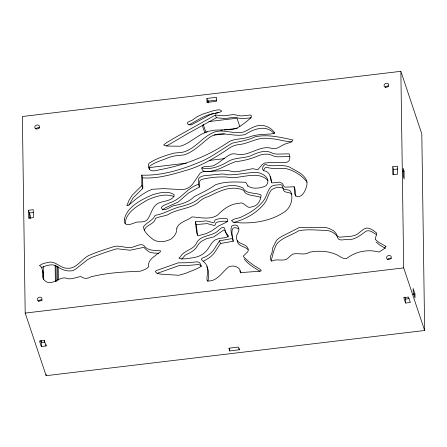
<?xml version="1.0" encoding="UTF-8"?>
<svg xmlns="http://www.w3.org/2000/svg" width="447" height="447" viewBox="0 0 447 447"><rect width="100%" height="100%" fill="white"/><g stroke="black" fill="none" stroke-linecap="round" stroke-linejoin="round"><path stroke-width="0.67" d="M125.188 223.494C125.909 211.627 138.626 205.385 147.471 199.96C155.662 196.345 165.39 193.093 174.151 196.613M271.223 260.445C272.838 254.863 273.81 249.13 276.805 243.984C282.174 237.402 291.444 235.524 298.339 230.92C307.692 228.775 317.756 230.445 327.333 230.389C331.948 231.451 336.798 233.949 338.206 238.815C340.15 240.916 343.57 239.458 345.978 239.631C354.393 240.492 359.975 235.681 366.149 231.088C369.842 229.607 373.279 232.786 376.273 234.524M289.919 156.539L278.922 156.808A13.561 10.929 -18.5 0 1 272.134 155.377C268.234 153.45 263.741 154.003 259.718 155.182C252.052 158.506 244.062 160.847 235.725 161.641C225.053 164.926 215.432 173.419 203.385 171.056C196.881 164.222 212.258 167.938 214.934 164.87C220.779 161.982 225.143 156.701 231.149 154.159C234.306 153.181 237.525 154.595 240.715 154.634C251.695 154.355 261.556 144.599 272.715 148.672C278.218 149.387 281.906 144.403 287.002 143.453C288.918 142.671 291.902 142.42 292.874 140.269A0.905 0.726 -18.5 0 0 292.813 139.911C280.688 137.38 267.077 133.927 254.555 136.972C247.571 140.587 239.748 141.347 232.244 143.196C222.69 148.762 213.783 155.478 203.804 160.339C184.399 168.832 163.127 175.883 141.721 175.135L141.878 185.622L142.789 188.343L133.167 197.865L128.926 205.151M207.883 281.258C208.956 276.397 209.38 271.033 206.654 266.613M263.59 170.519L264.523 168.446L265.87 167.329A1.14 0.916 -18.5 0 1 266.378 167.223C272.268 169.156 278.626 168.469 284.733 168.34C293.349 170 301.697 175.23 307.111 182.119M244.23 258.914C247.873 264.255 254.6 267.792 260.003 271.418M232.284 238.547L219.533 240.782L213.845 249.571A21.501 17.327 -18.5 0 1 205.313 256.874C197.675 259.657 203.223 259.903 205.743 263.892C210.135 268.803 205.776 276.481 207.285 280.973C217.074 281.833 222.07 272.156 228.652 266.893C233.099 264.786 240.592 266.68 240.575 272.614L259.422 271.256L261.305 270.737L260.271 269.401L253.36 265.071L248.728 261.562L243.38 256.634L243.464 255.969L247.711 251.817A5.213 4.202 -18.5 0 0 248.269 249.649C247.381 242.838 236.659 245.062 236.374 237.765C235.815 233.988 240.855 231.149 238.156 226.953C237.212 224.366 233.647 224.774 231.769 226.02C229.646 230.395 232.546 236.603 233.194 241.268L220.444 243.503L214.756 252.292A21.501 17.327 -18.5 0 1 206.223 259.595L203.374 261.249M181.717 259.221L185.114 255.22L190.511 252.51L193.512 250.482L196.015 248.079L198.585 244.096L201.027 241.581L206.128 238.854L213.917 236.854L223.88 229.926L224.986 230.87L227.992 237.122M162.345 209.9L165.748 207.615L178.202 202.044L188.483 193.043L199.384 187.047C199.496 184.577 198.44 180.554 201.58 179.448C209.688 177.493 218.259 176.649 226.584 177.023C239.799 180.147 256.997 169.223 267.96 180.56M141.878 185.622L132.256 195.143L129.166 200.032L126.842 205.654L127.691 205.626L129.999 204.206L136.547 198.535L142.364 194.423L148.03 191.048L152.231 189.271L163.624 188.623L182.393 189.657A11.505 9.27 -18.5 0 0 190.171 186.572L192.406 184.449L200.178 173.062L202.798 171.737L227.584 170.452L233.557 171.743L237.318 171.721L252.611 168.703L257.83 169.692L262.143 164.692L264.406 163.127L270.48 162.356L285.03 162.674L287.382 162.06L289.27 160.518L289.874 157.283L289.114 153.846L278.012 154.086A13.561 10.929 -18.5 0 1 271.223 152.656C265.395 149.834 258.802 152.265 253.265 154.584C245.375 159.015 235.373 156.763 227.808 161.691C220.287 166.189 210.476 170.156 201.765 167.932M188.807 124.948C196.909 120.757 204.346 115.075 213.727 113.599M166.418 146.085L188.075 133.418L216.331 117.768L225.327 118.528L234.278 117.27L241.95 118.69L251.488 117.801M215.42 115.047L174.928 137.687L166.636 142.632L163.619 144.912L164.613 145.543L167.977 146.08L180.018 146.203L182.203 145.666L186.863 143.498L201.334 134.262L207.849 131.384L215.063 130.138L231.373 129.58L235.653 128.675L239.799 126.484L245.431 122.411L250.303 118.377L251.393 116.416L251.074 115.382L250.326 115.03L241.039 115.969L233.368 114.549L224.416 115.807L215.42 115.047L216.331 117.768M41.42 267.624L46.298 265.686L49.924 264.937L53.048 264.859L55.886 265.881L61.876 269.256L65.201 270.435L68.508 270.983L72.57 270.759L75.582 269.139L87.595 259.629L91.724 257.377L104.682 252.616L115.533 249.096L117.583 248.811L130.021 250.242L143.895 247.347L146.163 249.7L149.225 251.963L153.416 253.024L158.506 253.242M198.474 184.326C187.103 187.813 181.13 199.446 169.787 202.782C167.167 204.441 162.876 204.704 161.244 207.659C163.636 213.476 171.67 205.067 175.47 205.369C182.247 203.888 189.383 201.776 194.266 196.557C201.457 192.964 208.822 189.629 215.381 184.84C224.712 181.342 235.083 181.879 244.883 182.264C245.604 182.387 246.353 182.756 246.588 183.493C248.398 190.221 261.808 188.539 266.155 185.578C272.24 178.09 260.992 171.447 254.08 172.531C244.956 172.816 235.91 175.246 226.78 174.738C222.517 173.095 217.717 174.755 213.314 174.738C208.721 175.76 202.893 174.671 199.071 177.895C197.77 180.711 198.328 184.242 199.384 187.047M157.148 273.396L179.135 265.568L187.701 265.462L198.328 264.551L200.278 265.138L201.429 266.546M233.831 222.394C245.526 219.22 256.774 213.046 264.417 203.469C267.624 199.412 268.15 193.892 271.463 189.88C274.363 187.528 279.8 186.41 283.074 188.232M215.007 113.331L218.22 112.666M400.858 71.319L22.35 116.511L25.194 313.084L46.142 375.681L424.65 330.489L421.806 133.916L400.858 71.319L403.702 267.893L424.65 330.489M206.9 98.452L216.426 97.317L216.482 101.29L206.961 102.424L206.9 98.452L208.358 102.81M216.655 100.117L207.81 101.173L207.833 102.497M208.878 121.567L237.027 118.209L239.849 126.63M207.19 131.943L205.816 132.105L203.217 124.333M220.924 130.306L222.299 130.138M224.36 129.893L237.407 128.334M214.113 135.095L224.416 133.865M148.968 167.636L186.354 163.177M209.196 160.445L224.428 158.629M28.474 210.258L33.234 209.688L33.352 217.633L28.591 218.203L28.474 210.258L30.295 215.7L30.335 218.348M392.701 166.77L397.467 166.2L397.579 174.146L392.818 174.71L392.701 166.77L393.611 169.491L393.69 174.788M33.469 212.493L29.385 212.979L29.463 218.276M393.611 169.491L397.696 169.005M402.686 171.24L404.049 171.078L404.161 179.018L403.25 176.297L403.138 168.357L404.049 171.078M195.328 221.852L206.302 220.879L213.398 222.802L214.202 222.371L214.571 220.751L215.56 219.762L218.874 218.773L222.271 218.449L226.713 218.672L227.378 219.125L227.696 220.108L227.445 221.276L226.305 222.327L218.89 225.813L211.587 230.987L206.207 233.597L199.116 235.496L197.591 235.223L196.753 233.205L195.328 221.852L196.239 224.573L197.568 235.318M196.239 224.573L207.212 223.601L214.309 225.523L215.113 225.092L215.851 222.947L217.331 222.086L223.182 221.17L227.624 221.394M25.194 313.084L403.702 267.893M412.933 294.215L414.972 293.97L415.028 297.942L413.207 292.5L413.151 288.527L414.972 293.97M44.683 342.162L41.28 342.564L40.671 340.754M404.904 297.261L405.507 299.077L408.91 298.674M46.097 345.967L44.281 340.525L39.515 341.095L41.336 346.537L46.097 345.967L46.08 344.648M405.563 303.049L410.329 302.479L408.508 297.037L403.747 297.607L405.563 303.049L405.507 299.077M239.246 349.794L238.335 347.073L228.814 348.213L229.724 350.934L239.246 349.794L239.223 348.47M294.16 186.796L284.94 187.159L284.068 186.5L282.269 183.393L279.761 182.153L272.519 182.896A2.693 2.174 -18.5 0 1 271.452 182.32C270.094 177.303 270.413 171.397 263.641 170.693C261.489 169.162 262.937 165.619 264.959 164.608A1.14 0.916 -18.5 0 1 265.468 164.502C273.139 167.401 281.694 163.848 289.293 166.977C296.272 171.106 309.609 176.04 306.575 186.444C305.245 190.668 302.552 197.457 296.97 196.563C293.165 195.529 295.216 189.494 294.16 186.796L295.07 189.517L295.797 196.328M291.729 141.839C284.286 141.621 277.151 138.615 269.619 138.693C258.947 136.341 249.895 143.113 239.748 144.526C234.859 144.733 230.473 146.94 226.724 149.957C214.689 157.869 202.223 165.384 188.394 169.704C173.615 174 158.199 178.968 142.632 177.856L141.721 175.135M260.551 197.317C255.628 195.495 249.437 196.077 245.163 192.819C244.397 190.098 241.397 189.193 238.922 188.751C227.752 186.321 217.879 192.176 208.196 196.613C204.033 197.635 200.787 200.127 197.742 202.927C188.6 209.218 176.906 208.894 167.625 214.856C163.697 216.32 159.255 216.538 155.5 218.387C154.444 224.679 145.119 224.847 144.336 230.591M385.554 248.37L379.933 245.219L376.056 241.967M274.285 133.843C266.317 124.098 253.818 128.92 245.073 134.558C232.937 137.598 219.125 129.194 208.319 138.374C200.675 144.347 193.607 151.846 184.158 154.874C179.286 155.584 174.291 155.528 169.581 157.204C163.082 160.121 155.679 161.652 149.924 166.016C149.376 167.122 149.231 168.385 149.404 169.597M247.962 249.555C244.744 245.928 237.608 246.593 237.284 240.486M238.586 228.808C228.993 223.913 232.457 236.167 233.194 241.268M239.737 270.865L240.849 272.977M291.891 194.518C290.008 191.087 283.163 193.881 283.37 188.807M42.566 270.441L43.56 274.117L43.325 279.129M270.228 176.571L271.072 178.677L271.53 182.75M247.364 185.918L247.498 186.215M202.189 125.059L204.793 132.837M219.533 240.782L220.444 243.503M229.685 348.286L229.724 350.934M208.676 100.586L208.704 102.575M142.632 177.856L142.789 188.343M58.211 266.926L58.401 280.152M57.328 266.289L57.529 280.213M56.015 265.691L56.244 281.699M55.132 265.054L55.372 281.761M46.119 374.29L46.142 375.681M43.23 266.479L43.42 279.705M44.298 340.262L44.326 342.346M41.253 340.58L41.336 346.537M387.739 259.416A2.425 1.956 -18.5 0 1 391.483 258.556M38.476 301.122A2.425 1.956 -18.5 0 1 42.214 300.261M385.253 87.232A2.425 1.956 -18.5 0 1 388.493 86.12M35.983 128.937A2.425 1.956 -18.5 0 1 39.722 128.077M231.753 220.634C232.909 223.645 237.944 222.125 240.274 222.841C255.779 223.478 271.877 220.533 284.851 211.654C291.031 207.307 293.886 197.663 290.354 190.975C288.281 189.014 284.488 190.551 282.845 187.986C282.649 186.488 282.18 184.376 280.146 184.734C276.682 185.142 271.703 184.611 269.781 188.248C267.027 192.081 266.479 197.06 263.507 200.748C257.953 207.933 250.074 212.856 241.956 216.689C239.072 218.706 234.144 218.035 231.753 220.634M385.912 246.588L384.202 248.677L379.062 252.097C367.965 248.979 355.365 251.376 346.475 258.696C342.05 259.221 338.519 254.885 334.44 253.818C326.584 250.773 317.772 250.683 309.57 252.214C305.206 255.254 299.82 253.36 294.925 253.712C291.193 253.767 289.377 257.561 286.488 259.282C281.727 261.327 276.319 258.4 271.564 261.244A0.81 0.654 -18.5 0 1 271.268 261.126L270.474 258.93L270.374 256.617L272.011 252.767L272.709 247.873L276.475 240.357L278.57 238.435L282.163 236.195L299.361 227.495L322.868 227.355L326.422 227.668L329.204 228.478L333.753 230.887L335.842 233.083L337.563 236.396L339.664 237.178L351.091 236.251L354.722 235.485L357.298 234.172L363.746 229.127L366.629 227.998L369.485 228.4L372.977 230.25L376.491 232.876A2.023 1.632 -18.5 0 1 376.692 233.647L375.206 239.368L379.022 242.492L385.822 246.319A0.833 0.67 -18.5 0 1 385.912 246.588M124.311 219.259C123.383 228.015 132.005 223.824 136.357 222.159C139.989 221.639 144.286 222.746 147.158 219.79C151.282 214.767 151.801 207.09 157.746 203.486C162.507 200.764 173.604 201.273 174.196 194.708C167.96 190.377 159.244 192.836 152.522 194.78C141.403 199.742 127.445 206.302 124.311 219.259M176.85 228.126L176.42 231.831A15.131 12.192 -18.5 0 1 170.977 239.056C165.675 241.855 158.501 242.956 153.204 239.553C149.209 236.312 143.995 232.323 143.414 226.869C146.504 222.45 152.913 220.611 155.17 215.314C164.412 213.923 172.112 208.408 181.147 206.525C187.902 204.743 195.194 202.497 200.15 197.311C213.247 191.64 228.395 180.577 242.989 188.014C246.135 194.439 255.449 192.26 261.059 195.004C260.88 200.513 257.656 206.374 251.56 206.927C246.336 209.386 244.531 200.854 238.653 203.385C230.082 203.983 223.321 209.174 217.572 215.085C209.973 220.142 200.362 217.343 191.936 216.929C187.416 220.812 178.817 221.885 176.85 228.126M39.705 265.635C44.761 268.848 40.487 275.575 43.901 279.721C50.874 287.739 58.188 276.766 65.709 277.989C70.833 280.414 75.878 277.011 80.896 276.576C83.812 278.855 87.444 278.962 90.607 276.933C106.738 272.771 123.54 271.916 140.123 271.212C143.169 270.306 146.566 269.088 148.75 266.73C147.337 261.607 152.069 257.908 155.83 255.259C156.171 254.008 161.59 252.209 160.479 250.778C154.64 250.247 147.504 251.113 143.794 245.425C140.112 242.626 133.592 248.275 129.11 247.521C124.244 247.655 119.478 245.442 114.622 246.375C106.632 248.973 98.547 251.354 90.814 254.656C82.159 257.45 77.353 268.921 67.598 268.261C60.636 268.602 55.942 261.042 49.014 262.216C45.952 263.009 42.024 263.3 39.705 265.635M201.1 265.691L200.748 266.568L199.815 267.261L195.456 269.357L185.416 273.408L178.772 275.274L160.188 274.095L157.076 273.318L155.388 271.765L155.595 271.156L156.729 270.435L178.224 262.847L186.79 262.741L197.418 261.83L199.714 262.685L201.1 265.691M274.559 132.731C273.961 134.167 271.541 133.58 270.396 134.005C263.171 134.463 255.723 134.407 248.895 137.123C241.743 139.665 233.49 138.045 227.121 143.001C206.754 156.785 183.27 165.485 159.138 169.838C155.925 170.642 149.488 172.508 148.533 167.547C148.415 166.1 148.242 164.384 149.158 163.138C156.718 158.327 165.457 155.366 174.095 153.125C178.526 152.449 183.281 152.935 187.31 150.594C197.613 145.867 204.223 135.48 215.085 131.865C222.947 129.496 230.965 132.988 238.938 132.681C244.816 133.027 249.074 128.496 254.332 126.752C261.551 123.467 270.273 126.277 274.559 132.731M228.389 236.111C225.78 238.637 220.784 237.558 217.572 239C212.28 240.19 210.425 245.884 207.363 249.661C203.368 255.298 196.68 257.634 190.031 258.092C190.321 258.757 174.559 259.836 180.175 257.098C183.628 250.454 192.171 250.236 196.082 244.079C199.105 235.871 208.66 236.469 215.046 232.904C218.522 231.781 223.975 222.26 225.26 230.764C225.562 233.055 227.517 234.312 228.389 236.111M221.321 111.242L220.136 112.163L211.319 114.136L191.187 124.948L188.818 124.545L187.449 123.579L187.505 122.679L188.181 122.009L192.596 119.958L197.138 116.717L202.558 114.192L212.817 110.878L217.309 109.945L219.566 109.856L220.896 110.303A1.57 1.268 -18.5 0 1 221.215 110.722L221.321 111.242M385.253 87.12A2.425 1.956 -18.5 0 0 388.795 84.975A2.425 1.956 -18.5 0 0 385.202 83.678A2.425 1.956 -18.5 0 0 385.253 87.12M387.739 259.305A2.425 1.956 -18.5 0 0 391.287 257.159A2.425 1.956 -18.5 0 0 387.694 255.863A2.425 1.956 -18.5 0 0 387.739 259.305M38.476 301.004A2.425 1.956 -18.5 0 0 42.018 298.859A2.425 1.956 -18.5 0 0 38.425 297.568A2.425 1.956 -18.5 0 0 38.476 301.004M35.983 128.82A2.425 1.956 -18.5 0 0 39.532 126.674A2.425 1.956 -18.5 0 0 35.933 125.383A2.425 1.956 -18.5 0 0 35.983 128.82"/></g></svg>
